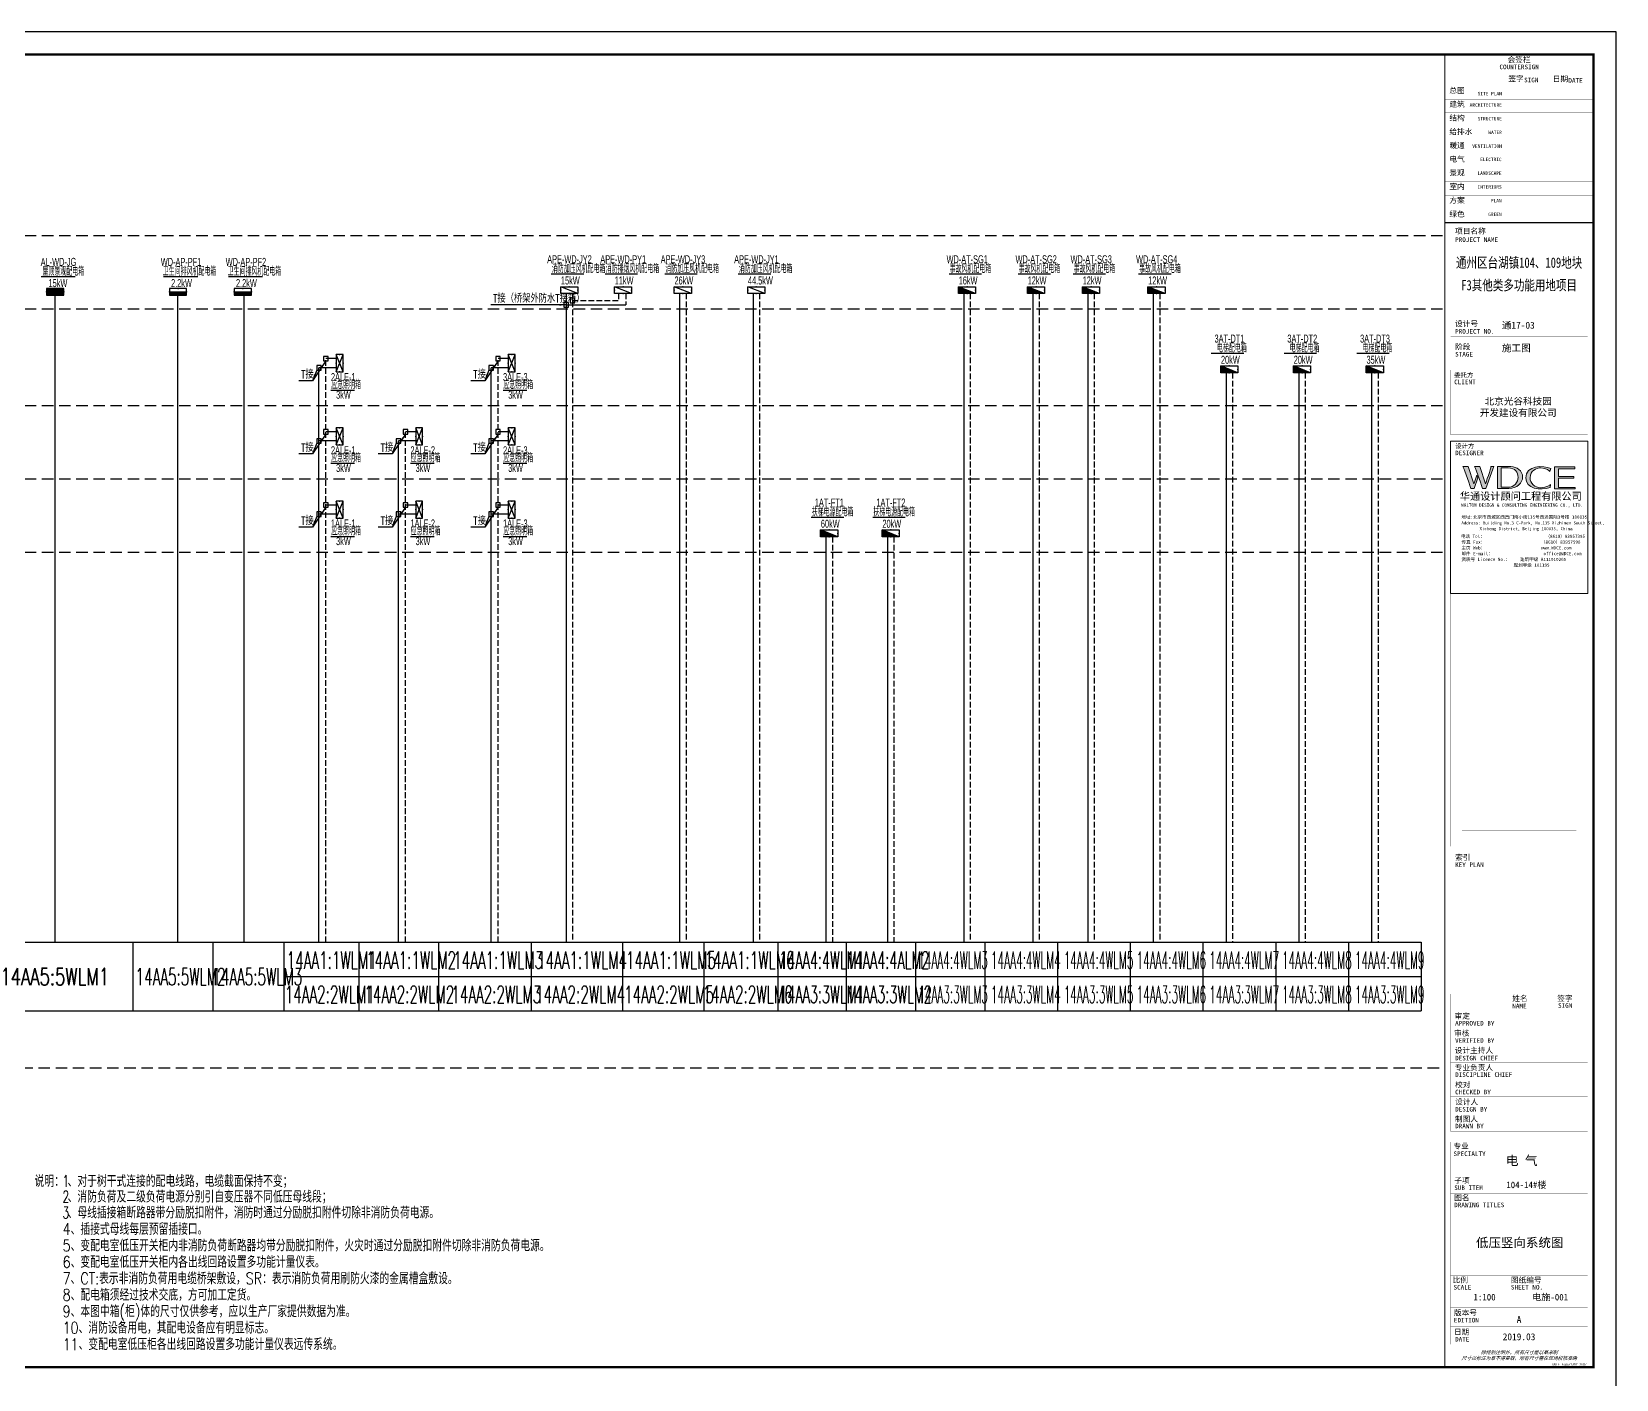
# Model space of a CAD drawing. Extents: x -118086 to 144314, y -110039 to 305761.
# Drawn here: x 62885 to 132184, y 246836 to 305761 of the extents above; entities that cross this region are included whole.
import ezdxf
from ezdxf.enums import TextEntityAlignment as Align

# ---------------------------------------------------------------- set-up
doc = ezdxf.new("R2010")
doc.units = 0
doc.header["$LTSCALE"] = 1000
doc.linetypes.add('20-HIDDEN', pattern=[0.75, 0.5, -0.25])
doc.linetypes.add('DASH', pattern=[0.35, 0.25, -0.1])
doc.layers.get('0').update_dxf_attribs({"linetype": 'CONTINUOUS'})
doc.layers.get('Defpoints').update_dxf_attribs({"linetype": 'CONTINUOUS'})
for name, color, linetype in [('EL-1', 4, 'DASH'), ('EL-SYSTEM', 4, 'CONTINUOUS'), ('EQUIP', 3, 'CONTINUOUS'), ('EQUIP-箱柜', 3, 'CONTINUOUS'), ('SHEET_LINE', 6, 'CONTINUOUS'), ('TEL_LEAD', 3, 'CONTINUOUS'), ('TEL_TEXT', 3, 'CONTINUOUS'), ('TEL_TITLE', 7, 'CONTINUOUS'), ('WIRE-照明', 1, 'CONTINUOUS'), ('内审意见修改', 2, 'CONTINUOUS'), ('字', 7, 'CONTINUOUS')]:
    doc.layers.add(name, color=color, linetype=linetype)
doc.styles.add('_TCH_LABEL', font='COMPLEX', dxfattribs={"bigfont": 'GBCBIG'})
doc.styles.add('_TEL_DIM', font='ROMANS2', dxfattribs={"width": 0.8, "height": 3.5, "bigfont": 'HZDF2'})
doc.styles.add('EL-STANDARD', font='ROMANS2', dxfattribs={"width": 0.7, "bigfont": 'HZDF2'})
doc.styles.add('JD', font='ros.shx', dxfattribs={"width": 0.8, "height": 600, "bigfont": 'hztxt.shx'})
doc.styles.add('华文细黑', font='STXIHEI.TTF')
doc.styles.add('图签信息$0$hwxh', font='STXIHEI.TTF')
doc.styles.add('图签信息$0$华文细黑', font='STXIHEI.TTF', dxfattribs={"height": 10})

# ---------------------------------------------------------------- blocks, each defined once
blk = doc.blocks.new('*X6')
at = {"color": 0}
for p, q in [((-250, 33), (-83, 200)), ((-250, 68), (-118, 200)), ((-250, 104), (-154, 200)), ((-250, 139), (-189, 200)), ((-250, 174), (-224, 200)), ((-247, 0), (-47, 200)), ((-212, 0), (-12, 200)), ((-177, 0), (23, 200)), ((-141, 0), (59, 200)), ((-106, 0), (94, 200)), ((-71, 0), (129, 200)), ((-35, 0), (165, 200)), ((0, 0), (200, 200)), ((35, 0), (235, 200)), ((71, 0), (250, 179)), ((106, 0), (250, 144)), ((141, 0), (250, 109)), ((177, 0), (250, 73)), ((212, 0), (250, 38)), ((247, 0), (250, 3))]:
    blk.add_line(p, q, dxfattribs=at)
blk = doc.blocks.new('$equip$00001421')
for p, q in [((0.75, 0.6), (-0.75, 0.6)), ((-0.75, 0.6), (-0.75, 0)), ((-0.75, 0), (0.75, 0)), ((0.75, 0), (0.75, 0.6))]:
    blk.add_line(p, q)
at = {"const_width": 0.6}
blk.add_lwpolyline([(-0.75, 0.3), (0.75, 0.3)], dxfattribs=at)
for p in [(-0.75, 0.3), (0, 0.6), (0, 0), (0.75, 0.3)]:
    blk.add_point(p)
at = {"xscale": 0.00300000000061118, "yscale": 0.00300000000061118, "zscale": 0.00300000000061118}
blk.add_blockref('*X6', (0, 0), dxfattribs=at)
at = {"style": '_TCH_LABEL', "flags": 9}
blk.add_attdef('A', (0, 0), '', height=0.00002, dxfattribs=at)
blk = doc.blocks.new('$equip$00001416')
for p, q in [((0.75, 0.6), (-0.75, 0.6)), ((-0.75, 0), (0.75, 0.6)), ((-0.75, 0.6), (-0.75, 0)), ((-0.75, 0), (0.75, 0)), ((0.75, 0), (0.75, 0.6))]:
    blk.add_line(p, q)
for p in [(-0.75, 0.3), (0, 0.6), (0, 0), (0.75, 0.3)]:
    blk.add_point(p)
at = {"style": '_TCH_LABEL', "flags": 9}
blk.add_attdef('A', (0, 0), '', height=0.00002, dxfattribs=at)
blk = doc.blocks.new('$equip$00001424')
for p, q in [((-0.75, 0), (0.75, 0.6)), ((-0.75, 0.6), (0.75, 0)), ((0.75, 0.6), (-0.75, 0.6)), ((-0.75, 0.6), (-0.75, 0)), ((-0.75, 0), (0.75, 0)), ((0.75, 0), (0.75, 0.6))]:
    blk.add_line(p, q)
for p in [(-0.75, 0.3), (0, 0.6), (0, 0), (0.75, 0.3)]:
    blk.add_point(p)
at = {"style": '_TCH_LABEL', "flags": 9}
blk.add_attdef('A', (0, 0), '', height=0.00002, dxfattribs=at)
blk = doc.blocks.new('*X4')
at = {"color": 0}
for p, q in [((-250, 33), (-183, 100)), ((-250, 68), (-218, 100)), ((-247, 0), (-147, 100)), ((-212, 0), (-112, 100)), ((-177, 0), (-77, 100)), ((-141, 0), (-41, 100)), ((-106, 0), (-6, 100)), ((-71, 0), (29, 100)), ((-35, 0), (65, 100)), ((0, 0), (100, 100)), ((35, 0), (135, 100)), ((71, 0), (171, 100)), ((106, 0), (206, 100)), ((141, 0), (241, 100)), ((177, 0), (250, 73)), ((212, 0), (250, 38)), ((247, 0), (250, 3))]:
    blk.add_line(p, q, dxfattribs=at)
blk = doc.blocks.new('$equip$00001414')
for p, q in [((0.75, 0.6), (-0.75, 0.6)), ((-0.75, 0.6), (-0.75, 0)), ((-0.75, 0.3), (0.75, 0.3)), ((-0.75, 0), (0.75, 0)), ((0.75, 0), (0.75, 0.6))]:
    blk.add_line(p, q)
at = {"const_width": 0.3}
blk.add_lwpolyline([(-0.75, 0.15), (0.75, 0.15)], dxfattribs=at)
for p in [(-0.75, 0.3), (0, 0.6), (0, 0), (0.75, 0.3)]:
    blk.add_point(p)
at = {"xscale": 0.00300000000061118, "yscale": 0.00300000000061118, "zscale": 0.00300000000061118}
blk.add_blockref('*X4', (0, 0), dxfattribs=at)
at = {"style": '_TCH_LABEL', "flags": 9}
blk.add_attdef('A', (0, 0), '', height=0.00002, dxfattribs=at)
blk = doc.blocks.new('*X62')
at = {"color": 0}
for p, q in [((-247, 0), (-246, 2)), ((-212, 0), (-187, 25)), ((-177, 0), (-128, 49)), ((-141, 0), (-69, 72)), ((-106, 0), (-10, 96)), ((-71, 0), (49, 120)), ((-35, 0), (108, 143)), ((0, 0), (167, 167)), ((35, 0), (226, 190)), ((71, 0), (250, 179)), ((106, 0), (250, 144)), ((141, 0), (250, 109)), ((177, 0), (250, 73)), ((212, 0), (250, 38)), ((247, 0), (250, 3))]:
    blk.add_line(p, q, dxfattribs=at)
blk = doc.blocks.new('$equip$00001425')
for p, q in [((-0.75, 0), (0.75, 0.6)), ((0.75, 0.6), (-0.75, 0.6)), ((-0.75, 0.6), (-0.75, 0)), ((-0.75, 0), (0.75, 0)), ((0.75, 0), (0.75, 0.6))]:
    blk.add_line(p, q)
for p in [(-0.75, 0.3), (0, 0.6), (0, 0), (0.75, 0.3)]:
    blk.add_point(p)
blk.add_solid([(-0.75, 0), (0.75, 0), (0.75, 0.6)])
at = {"xscale": 0.00300000000061118, "yscale": 0.00300000000061118, "zscale": 0.00300000000061118}
blk.add_blockref('*X62', (0, 0), dxfattribs=at)
at = {"style": '_TCH_LABEL', "flags": 9}
blk.add_attdef('A', (0, 0), '', height=0.00002, dxfattribs=at)
blk = doc.blocks.new('图签信息$0$WDCE Copyright200X')
at = {"const_width": 0.016}
blk.add_lwpolyline([(-10.6, 1.26, 1), (-11.4, 1.26, 1)], format="xyb", close=True, dxfattribs=at)
at = {"style": '图签信息$0$华文细黑'}
for s, p in [('WDCE ', (-11.46, 0.5)), ('     Copyright ', (-3.51, 0.5))]:
    blk.add_text(s, height=1, dxfattribs=at).set_placement(p, align=Align.BOTTOM_RIGHT)
blk.add_text('c', height=0.6, dxfattribs=at).set_placement((-11.04, 1.35), align=Align.MIDDLE_CENTER)
blk.add_attdef('200X', text='', height=1, dxfattribs=at).set_placement((-0.45, 0.5), align=Align.BOTTOM_RIGHT)
blk = doc.blocks.new('图签信息$0$logo2')
h = blk.add_hatch(color=7)
h.paths.add_polyline_path([(19.02, -7.36), (15.84, -7.36), (15.84, -3.97), (18.97, -3.97), (18.97, -4.24), (16.46, -4.24), (16.46, -5.45), (18.81, -5.45), (18.81, -5.69), (16.47, -5.69), (16.47, -7.12), (19.02, -7.12)])
edge = h.paths.add_edge_path()
edge.add_spline(control_points=[(15.26, -4.21), (15.26, -4.21), (15.13, -4.65), (15.13, -4.65), (15.13, -4.65), (14.62, -4.1), (13.73, -4.1), (13.04, -4.1), (12.07, -4.54), (12.08, -5.62), (12.08, -6.49), (12.77, -7.16), (13.73, -7.17), (14.66, -7.17), (15.23, -6.68), (15.23, -6.68), (15.23, -6.68), (15.16, -7.11), (15.16, -7.11), (13.63, -7.7), (11.42, -7.29), (11.41, -5.64), (11.4, -3.72), (14.16, -3.66), (15.26, -4.21)], knot_values=[0, 0, 0, 0, 1, 1, 1, 2, 2, 2, 3, 3, 3, 4, 4, 4, 5, 5, 5, 6, 6, 6, 7, 7, 7, 8, 8, 8, 8], degree=3, periodic=0)
edge = h.paths.add_edge_path(flags=16)
edge.add_spline(control_points=[(10.23, -5.57), (10.23, -5.16), (10.12, -4.83), (9.9, -4.58), (9.63, -4.27), (9.23, -4.12), (8.69, -4.12), (8.69, -4.12), (7.64, -4.12), (7.64, -4.12), (7.64, -4.12), (7.64, -7.1), (7.64, -7.1), (7.64, -7.1), (8.66, -7.1), (8.66, -7.1), (9.13, -7.1), (9.52, -6.93), (9.82, -6.6), (10.09, -6.31), (10.23, -5.96), (10.23, -5.57)], knot_values=[0, 0, 0, 0, 1, 1, 1, 2, 2, 2, 3, 3, 3, 4, 4, 4, 5, 5, 5, 6, 6, 6, 7, 7, 7, 7], degree=3, periodic=0)
edge = h.paths.add_edge_path()
edge.add_spline(control_points=[(10.92, -5.51), (10.92, -5.96), (10.72, -6.37), (10.34, -6.72), (9.92, -7.1), (9.41, -7.29), (8.82, -7.29), (8.82, -7.29), (7.03, -7.29), (7.03, -7.29), (7.03, -7.29), (7.03, -3.92), (7.03, -3.92), (7.03, -3.92), (9.1, -3.92), (9.1, -3.92), (9.59, -3.92), (10.01, -4.06), (10.36, -4.34), (10.73, -4.64), (10.92, -5.03), (10.92, -5.51)], knot_values=[0, 0, 0, 0, 1, 1, 1, 2, 2, 2, 3, 3, 3, 4, 4, 4, 5, 5, 5, 6, 6, 6, 7, 7, 7, 7], degree=3, periodic=0)
at = {"lineweight": 0}
blk.add_lwpolyline([(19.02, -7.36), (15.84, -7.36), (15.84, -3.97), (18.97, -3.97), (18.97, -4.24), (16.46, -4.24), (16.46, -5.45), (18.81, -5.45), (18.81, -5.69), (16.47, -5.69), (16.47, -7.12), (19.02, -7.12), (19.02, -7.36)], dxfattribs=at)
for points, knots in [([(10.92, -5.51), (10.92, -5.96), (10.72, -6.37), (10.34, -6.72), (9.92, -7.1), (9.41, -7.29), (8.82, -7.29), (8.82, -7.29), (7.03, -7.29), (7.03, -7.29), (7.03, -7.29), (7.03, -3.92), (7.03, -3.92), (7.03, -3.92), (9.1, -3.92), (9.1, -3.92), (9.59, -3.92), (10.01, -4.06), (10.36, -4.34), (10.73, -4.64), (10.92, -5.03), (10.92, -5.51)], [0, 0, 0, 0, 1, 1, 1, 2, 2, 2, 3, 3, 3, 4, 4, 4, 5, 5, 5, 6, 6, 6, 7, 7, 7, 7]), ([(10.23, -5.57), (10.23, -5.16), (10.12, -4.83), (9.9, -4.58), (9.63, -4.27), (9.23, -4.12), (8.69, -4.12), (8.69, -4.12), (7.64, -4.12), (7.64, -4.12), (7.64, -4.12), (7.64, -7.1), (7.64, -7.1), (7.64, -7.1), (8.66, -7.1), (8.66, -7.1), (9.13, -7.1), (9.52, -6.93), (9.82, -6.6), (10.09, -6.31), (10.23, -5.96), (10.23, -5.57)], [0, 0, 0, 0, 1, 1, 1, 2, 2, 2, 3, 3, 3, 4, 4, 4, 5, 5, 5, 6, 6, 6, 7, 7, 7, 7]), ([(15.26, -4.21), (15.26, -4.21), (15.13, -4.65), (15.13, -4.65), (15.13, -4.65), (14.62, -4.1), (13.73, -4.1), (13.04, -4.1), (12.07, -4.54), (12.08, -5.62), (12.08, -6.49), (12.77, -7.16), (13.73, -7.17), (14.66, -7.17), (15.23, -6.68), (15.23, -6.68), (15.23, -6.68), (15.16, -7.11), (15.16, -7.11), (13.63, -7.7), (11.42, -7.29), (11.41, -5.64), (11.4, -3.72), (14.16, -3.66), (15.26, -4.21)], [0, 0, 0, 0, 1, 1, 1, 2, 2, 2, 3, 3, 3, 4, 4, 4, 5, 5, 5, 6, 6, 6, 7, 7, 7, 8, 8, 8, 8])]:
    blk.add_open_spline(points, degree=3, knots=knots, dxfattribs=at)
blk = doc.blocks.new('图签信息$0$logo1')
h = blk.add_hatch(color=8)
edge = h.paths.add_edge_path()
edge.add_spline(control_points=[(3.86, -5.21), (3.63, -5.88), (3.39, -6.56), (3.39, -6.56), (3.39, -6.56), (2.5, -3.91), (2.5, -3.91), (2.5, -3.91), (1.8, -3.91), (1.69, -3.91), (2.02, -4.39), (2.95, -7.27), (2.95, -7.27), (2.95, -7.27), (3.44, -7.27), (3.44, -7.27), (3.44, -7.27), (4.03, -5.66), (4.03, -5.66), (4.03, -5.66), (3.86, -5.21), (3.86, -5.21)], knot_values=[0, 0, 0, 0, 1, 1, 1, 2, 2, 2, 3, 3, 3, 4, 4, 4, 5, 5, 5, 6, 6, 6, 7, 7, 7, 7], degree=3, periodic=0)
h = blk.add_hatch(color=7)
edge = h.paths.add_edge_path()
edge.add_spline(control_points=[(6.04, -3.91), (6.09, -4.1), (5.2, -6.56), (5.2, -6.56), (5.2, -6.56), (4.3, -3.91), (4.3, -3.91), (4.3, -3.91), (3.6, -3.91), (3.49, -3.91), (3.82, -4.39), (4.75, -7.27), (4.75, -7.27), (4.75, -7.27), (5.24, -7.27), (5.24, -7.27), (5.24, -7.27), (6.33, -4.3), (6.33, -4.3), (6.33, -4.3), (6.48, -3.91), (6.48, -3.91), (6.48, -3.91), (6.21, -3.91), (6.04, -3.91)], knot_values=[0, 0, 0, 0, 1, 1, 1, 2, 2, 2, 3, 3, 3, 4, 4, 4, 5, 5, 5, 6, 6, 6, 7, 7, 7, 8, 8, 8, 8], degree=3, periodic=0)
at = {"color": 8, "lineweight": 0}
blk.add_open_spline([(3.86, -5.21), (3.63, -5.88), (3.39, -6.56), (3.39, -6.56), (3.39, -6.56), (2.5, -3.91), (2.5, -3.91), (2.5, -3.91), (1.8, -3.91), (1.69, -3.91), (2.02, -4.39), (2.95, -7.27), (2.95, -7.27), (2.95, -7.27), (3.44, -7.27), (3.44, -7.27), (3.44, -7.27), (4.03, -5.66), (4.03, -5.66), (4.03, -5.66), (3.86, -5.21), (3.86, -5.21)], degree=3, knots=[0, 0, 0, 0, 1, 1, 1, 2, 2, 2, 3, 3, 3, 4, 4, 4, 5, 5, 5, 6, 6, 6, 7, 7, 7, 7], dxfattribs=at)
at = {"lineweight": 0}
blk.add_open_spline([(6.04, -3.91), (6.09, -4.1), (5.2, -6.56), (5.2, -6.56), (5.2, -6.56), (4.3, -3.91), (4.3, -3.91), (4.3, -3.91), (3.6, -3.91), (3.49, -3.91), (3.82, -4.39), (4.75, -7.27), (4.75, -7.27), (4.75, -7.27), (5.24, -7.27), (5.24, -7.27), (5.24, -7.27), (6.33, -4.3), (6.33, -4.3), (6.33, -4.3), (6.48, -3.91), (6.48, -3.91), (6.48, -3.91), (6.21, -3.91), (6.04, -3.91)], degree=3, knots=[0, 0, 0, 0, 1, 1, 1, 2, 2, 2, 3, 3, 3, 4, 4, 4, 5, 5, 5, 6, 6, 6, 7, 7, 7, 8, 8, 8, 8], dxfattribs=at)
blk.add_blockref('图签信息$0$logo2', (0, 0))
blk = doc.blocks.new('图签信息$0$时间-logo')
at = {"layer": 'Defpoints', "lineweight": 0}
blk.add_lwpolyline([(0, -23.46), (-21.17, -23.46), (-21.17, 0), (0, 0), (0, -23.46)], dxfattribs=at)
blk.add_blockref('图签信息$0$logo1', (-20.97, 0))
at = {"style": '图签信息$0$hwxh'}
for s, height, p in [('华通设计顾问工程有限公司 ', 1.15, (-19.73, -9.05)), ('WALTON DESIGN & CONSULTING ENGINEERING CO., LTD.', 0.5, (-19.5, -10.1)), ('地址:北京市西城区西直门南小街135号西派国际3号楼 100035', 0.5, (-19.48, -11.94)), ('电话 Tel：                        （8610）83957395 ', 0.5, (-19.56, -14.91)), ('Address: Building No.3 C-Park, No.135 Xizhimen South Street, ', 0.47, (-19.48, -12.83)), ('Xicheng District, Beijing 100035, China ', 0.47, (-16.69, -13.72)), ('传真 Fax：                      （8610）83957590 ', 0.5, (-19.48, -15.8)), ('主页 Web：                      www.WDCE.com ', 0.5, (-19.48, -16.69)), ('邮件 E-mail：                    office@WDCE.com ', 0.5, (-19.48, -17.58)), ('资质号 Licence No.：    建筑甲级 A111010265 ', 0.5, (-19.48, -18.47)), ('   规划甲级 101195', 0.5, (-12.6, -19.36))]:
    blk.add_text(s, height=height, dxfattribs=at).set_placement(p)
blk = doc.blocks.new('图签信息')
at = {"const_width": 0.5}
for points in [[(-65, 574), (-65, 500.5), (0, 500.5), (0, 574)], [(-65, 0), (0, 0), (0, 500.5), (-65, 500.5)]]:
    blk.add_lwpolyline(points, close=True, dxfattribs=at)
at = {"const_width": 0.05}
for points in [[(-65, 566.5), (0, 566.5)], [(-39.14, 566.5), (-39.14, 500.5)], [(-19.1, 566.5), (-19.1, 500.5)], [(-65, 560.5), (0, 560.5)], [(-65, 554.5), (0, 554.5)], [(-65, 548.5), (0, 548.5)], [(-65, 542.5), (0, 542.5)], [(-65, 536.5), (0, 536.5)], [(-65, 530.5), (0, 530.5)], [(-65, 524.5), (0, 524.5)], [(-65, 518.5), (0, 518.5)], [(-65, 512.5), (0, 512.5)], [(-65, 512.5), (0, 512.5)], [(-65, 506.5), (0, 506.5)], [(-65, 500.5), (0, 500.5)], [(-62.5, 450.87), (-2.5, 450.87)], [(-62.5, 440.87), (-2.5, 440.87)], [(-2.5, 407.85), (-2.5, 436.12), (-62.5, 436.12), (-62.5, 407.85)], [(-62.5, 407.85), (-2.5, 407.85)], [(-62.5, 404.92), (-62.5, 227.83)], [(-62.5, 404.92), (-2.5, 404.92)], [(-62.5, 227.83), (-2.5, 227.83), (-2.5, 404.92)], [(-57.5, 338.36), (-7.5, 338.36)], [(-57.5, 288.83), (-7.5, 288.83)], [(-57.5, 234.85), (-7.5, 234.85)], [(-62.5, 227.83), (-2.5, 227.83)], [(-62.5, 217.74), (-2.5, 217.74)], [(-62.5, 103.26), (-2.5, 103.26), (-2.5, 163.26), (-62.5, 163.26), (-62.5, 103.26)], [(-37.5, 163.26), (-37.5, 103.26)], [(-20, 163.26), (-20, 103.26)], [(-62.5, 155.76), (-2.5, 155.76)], [(-62.5, 148.26), (-2.5, 148.26)], [(-62.5, 140.76), (-2.5, 140.76)], [(-62.5, 133.26), (-2.5, 133.26)], [(-62.5, 125.76), (-2.5, 125.76)], [(-62.5, 118.26), (-2.5, 118.26)], [(-62.5, 110.76), (-2.5, 110.76)], [(-62.5, 98.5), (-2.5, 98.5), (-2.5, 10), (-62.5, 10), (-62.5, 98.5)], [(-62.5, 83.5), (-2.5, 83.5)], [(-62.5, 76), (-2.5, 76)], [(-62.5, 40), (-2.5, 40)], [(-37.5, 40), (-37.5, 26)], [(-62.5, 26), (-2.5, 26)], [(-62.5, 18), (-2.5, 18)]]:
    blk.add_lwpolyline(points, dxfattribs=at)
at = {"ltscale": 0.001, "xscale": 2.834689937531525, "yscale": 2.834689937531525, "zscale": 2.834689937531525}
blk.add_blockref('图签信息$0$时间-logo', (-2.5, 404.92), dxfattribs=at)
blk.add_blockref('图签信息$0$WDCE Copyright200X', (-2.5, 0)).add_auto_attribs({'200X': '2007'})
at = {"style": '图签信息$0$华文细黑'}
for s, height, p in [('COUNTERSIGN', 2, (-32.5, 569.6)), ('会签栏', 2.4, (-32.5, 573))]:
    blk.add_text(s, height=height, dxfattribs=at).set_placement(p, align=Align.TOP_CENTER)
for s, height, p in [('签字', 2.4, (-37.22, 564.63)), ('SIGN', 2, (-30.32, 563.88)), ('日期', 2.4, (-17.79, 564.58)), ('DATE', 2, (-10.96, 563.7)), ('总图', 2.4, (-63, 559.5)), ('结构', 2.4, (-63, 547.5)), ('建筑', 2.4, (-63, 553.5)), ('给排水', 2.4, (-63, 541.5)), ('暖通', 2.4, (-63, 535.5)), ('电气', 2.4, (-63, 529.5)), ('景观', 2.4, (-63, 523.5)), ('室内', 2.4, (-63, 517.5)), ('方案', 2.4, (-63, 511.5)), ('绿色', 2.4, (-63, 505.5)), ('项目名称', 2.4, (-60.5, 498)), ('PROJECT NAME', 2, (-60.5, 494.08)), ('设计号', 2.4, (-60.54, 457.48)), ('PROJECT NO.', 2, (-60.5, 453.97)), ('STAGE', 2, (-60.5, 443.97)), ('阶段', 2.4, (-60.5, 447.47)), ('委托方', 2, (-60.9, 434.86)), ('CLIENT', 2, (-60.9, 431.86)), ('设计方', 2, (-60.5, 403.83)), ('DESIGNER', 2, (-60.5, 400.83)), ('索引', 2.4, (-60.5, 224.14)), ('KEY PLAN', 2, (-60.5, 220.74)), ('姓名', 2.4, (-35.5, 162.47)), ('签字', 2.4, (-15.81, 162.57)), ('审定', 2.4, (-60.73, 154.81)), ('NAME', 2, (-35.5, 158.96)), ('SIGN', 2, (-15.5, 159.2)), ('审核', 2.4, (-60.95, 147.29)), ('APPROVED BY', 2, (-60.5, 151.44)), ('设计主持人', 2.4, (-60.68, 139.76)), ('VERIFIED BY', 2, (-60.5, 143.91)), ('专业负责人', 2.4, (-60.67, 132.26)), ('DESIGN CHIEF', 2, (-60.5, 136.19)), ('校对', 2.4, (-60.5, 124.76)), ('DISCIPLINE CHIEF', 2, (-60.5, 128.98)), ('CHECKED BY', 2, (-60.5, 121.37)), ('设计人', 2.4, (-60.5, 117.26)), ('DESIGN BY', 2, (-60.5, 113.83)), ('制图人', 2.4, (-60.61, 109.76)), ('DRAWN BY', 2, (-60.5, 106.5)), ('专业', 2.4, (-61.23, 97.93)), ('SPECIALTY', 2, (-61.23, 94.38)), ('SUB ITEM', 2, (-60.88, 79.5)), ('子项', 2.4, (-60.88, 82.92)), ('DRAWING TITLES', 2, (-60.91, 72)), ('图名', 2.4, (-60.91, 75.41)), ('比例', 2.4, (-61.56, 39.42)), ('SCALE', 2, (-61.19, 36)), ('SHEET NO.', 2, (-36.1, 36)), ('图纸编号', 2.4, (-36.1, 39.32)), ('版本号', 2.4, (-61, 25.03)), ('EDITION', 2, (-61.06, 21.61)), ('日期', 2.4, (-61, 16.68)), ('DATE', 2, (-60.5, 13.26))]:
    blk.add_text(s, height=height, dxfattribs=at).set_placement(p, align=Align.TOP_LEFT)
for s, p in [('SITE PLAN', (-40.06, 557.7)), ('ARCHITECTURE', (-40.06, 552.7)), ('STRUCTURE', (-40.06, 546.7)), ('WATER', (-40.06, 540.7)), ('VENTILATION', (-40.06, 534.7)), ('ELECTRIC', (-40.14, 528.89)), ('LANDSCAPE', (-40.14, 522.89)), ('INTERIORS', (-40.14, 516.89)), ('PLAN', (-40.14, 510.89)), ('GREEN', (-40.14, 504.89))]:
    blk.add_text(s, height=1.5, dxfattribs=at).set_placement(p, align=Align.TOP_RIGHT)
at = {"color": 4, "style": '图签信息$0$华文细黑', "width": 0.75}
for s, p in [('通州区台湖镇104、109地块', (-32.5, 480.78)), ('F3其他类多功能用地项目', (-32.5, 470.91))]:
    blk.add_text(s, height=4.5, dxfattribs=at).set_placement(p, align=Align.CENTER)
at = {"color": 4, "style": '图签信息$0$华文细黑'}
for s, p in [('A', (-32.53, 19.4)), ('2019.03', (-32.53, 11.84))]:
    blk.add_text(s, height=3, dxfattribs=at).set_placement(p, align=Align.CENTER)
at = {"style": '图签信息$0$华文细黑', "oblique": 20}
for s, p in [('除特别注明外，所有尺寸是以毫米制', (-32.5, 6.5)), ('尺寸以标注为准不得量取，所有尺寸需在现场校核准确', (-32.5, 4))]:
    blk.add_text(s, height=1.5, dxfattribs=at).set_placement(p, align=Align.MIDDLE_CENTER)
at = {"color": 4, "ltscale": 0.001, "char_height": 3, "width": 58.4895, "style": '图签信息$0$华文细黑'}
for s, insert, attachment_point in [('通17-03', (-40.06, 455.51), 4), ('施工图', (-40.06, 445.51), 4), ('北京光谷科技园\\P开发建设有限公司', (-32.9, 419.71), 5)]:
    blk.add_mtext(s, dxfattribs=dict(at, insert=insert, attachment_point=attachment_point))
blk = doc.blocks.new('图签-A1')
at = {"color": 2}
blk.add_blockref('图签信息', (0, 0), dxfattribs=at)

msp = doc.modelspace()

# ---------------------------------------------------------------- linework, layer by layer
at = {"color": 8, "linetype": '20-HIDDEN'}
for p, q in [((29584, 296848), (124684, 296848)), ((29584, 293648), (124684, 293648)), ((29584, 289411), (124684, 289411)), ((29584, 286210), (124684, 286210)), ((29584, 283010), (124684, 283010)), ((29434, 260459), (124684, 260459))]:
    msp.add_line(p, q, dxfattribs=at)
at = {"ltscale": 100}
for p, q in [((30106, 265953), (123657, 265953)), ((67310, 265953), (67310, 262953)), ((70810, 265953), (70810, 262953)), ((73918, 265953), (73918, 262953)), ((77195, 265953), (77195, 262953)), ((80672, 265953), (80672, 262953)), ((84722, 265953), (84722, 262953)), ((88721, 265953), (88721, 262953)), ((92281, 265953), (92281, 262953)), ((95512, 265953), (95512, 262953)), ((98502, 265953), (98502, 262953)), ((101540, 265953), (101540, 262953)), ((104562, 265953), (104562, 262953)), ((107745, 265953), (107745, 262953)), ((110927, 265953), (110927, 262953)), ((114109, 265953), (114109, 262953)), ((117292, 265953), (117292, 262953)), ((120474, 265953), (120474, 262953)), ((123657, 265953), (123657, 262953)), ((73918, 264453), (123657, 264453)), ((30106, 262953), (123657, 262953))]:
    msp.add_line(p, q, dxfattribs=at)
at = {"layer": 'EL-1'}
for p, q in [((88555, 294311), (88555, 294010)), ((88863, 294311), (88863, 293816))]:
    msp.add_line(p, q, dxfattribs=at)
at = {"layer": 'EL-SYSTEM'}
for p, q in [((63910, 265953), (63911, 294237)), ((69279, 265953), (69279, 294237)), ((72173, 265953), (72173, 294237)), ((86254, 294311), (86254, 265953)), ((91219, 294311), (91219, 265953)), ((94432, 294311), (94432, 265953)), ((103648, 294311), (103648, 265953)), ((106665, 294311), (106665, 265953)), ((109071, 294311), (109071, 265953)), ((111936, 294311), (111936, 265953)), ((86254, 293816), (88863, 293816)), ((75450, 265953), (75450, 291065)), ((76202, 291065), (75450, 291065)), ((76202, 291465), (75752, 291465)), ((82977, 265953), (82977, 291065)), ((83729, 291065), (82977, 291065)), ((83729, 291465), (83279, 291465)), ((115118, 290844), (115118, 265953)), ((118301, 290844), (118301, 265953)), ((121483, 290844), (121483, 265953)), ((76202, 287865), (75450, 287865)), ((76202, 288265), (75752, 288265)), ((78928, 265953), (78928, 287865)), ((79680, 287865), (78928, 287865)), ((79680, 288265), (79230, 288265)), ((83729, 287865), (82977, 287865)), ((83729, 288265), (83279, 288265)), ((76202, 285064), (75752, 285064)), ((79680, 285064), (79230, 285064)), ((83729, 285064), (83279, 285064)), ((76202, 284664), (75450, 284664)), ((79680, 284664), (78928, 284664)), ((83729, 284664), (82977, 284664)), ((97620, 283673), (97620, 265953)), ((100312, 283673), (100312, 265953))]:
    msp.add_line(p, q, dxfattribs=at)
at = {"layer": 'EQUIP', "elevation": 0}
for points in [[(86154, 293716), (86354, 293716), (86354, 293916), (86154, 293916)], [(86436, 293910), (86636, 293910), (86636, 294110), (86436, 294110)], [(75350, 290965), (75550, 290965), (75550, 291165), (75350, 291165)], [(75652, 291365), (75852, 291365), (75852, 291565), (75652, 291565)], [(82877, 290965), (83077, 290965), (83077, 291165), (82877, 291165)], [(83179, 291365), (83379, 291365), (83379, 291565), (83179, 291565)], [(75652, 288165), (75852, 288165), (75852, 288365), (75652, 288365)], [(79130, 288165), (79330, 288165), (79330, 288365), (79130, 288365)], [(83179, 288165), (83379, 288165), (83379, 288365), (83179, 288365)], [(75350, 287765), (75550, 287765), (75550, 287965), (75350, 287965)], [(78828, 287765), (79028, 287765), (79028, 287965), (78828, 287965)], [(82877, 287765), (83077, 287765), (83077, 287965), (82877, 287965)], [(75652, 284964), (75852, 284964), (75852, 285164), (75652, 285164)], [(79130, 284964), (79330, 284964), (79330, 285164), (79130, 285164)], [(83179, 284964), (83379, 284964), (83379, 285164), (83179, 285164)], [(75350, 284564), (75550, 284564), (75550, 284764), (75350, 284764)], [(78828, 284564), (79028, 284564), (79028, 284764), (78828, 284764)], [(82877, 284564), (83077, 284564), (83077, 284764), (82877, 284764)]]:
    msp.add_lwpolyline(points, close=True, dxfattribs=at)
at = {"layer": 'TEL_LEAD'}
for p, q in [((85693, 293816), (82959, 293816)), ((86254, 293816), (85693, 293816)), ((75752, 291365), (75170, 290497)), ((83279, 291365), (82697, 290497)), ((75170, 290497), (74563, 290497)), ((75350, 290965), (75170, 290497)), ((75350, 290965), (75170, 290497)), ((82697, 290497), (82090, 290497)), ((82877, 290965), (82697, 290497)), ((82877, 290965), (82697, 290497)), ((75752, 288165), (75170, 287297)), ((75350, 287765), (75170, 287297)), ((75350, 287765), (75170, 287297)), ((79230, 288165), (78648, 287297)), ((78828, 287765), (78648, 287297)), ((78828, 287765), (78648, 287297)), ((83279, 288165), (82697, 287297)), ((82877, 287765), (82697, 287297)), ((82877, 287765), (82697, 287297)), ((75170, 287297), (74563, 287297)), ((78648, 287297), (78040, 287297)), ((82697, 287297), (82090, 287297)), ((75752, 284964), (75170, 284096)), ((79230, 284964), (78648, 284096)), ((83279, 284964), (82697, 284096)), ((75350, 284564), (75170, 284096)), ((75350, 284564), (75170, 284096)), ((78828, 284564), (78648, 284096)), ((78828, 284564), (78648, 284096)), ((82877, 284564), (82697, 284096)), ((82877, 284564), (82697, 284096)), ((75170, 284096), (74563, 284096)), ((78648, 284096), (78040, 284096)), ((82697, 284096), (82090, 284096))]:
    msp.add_line(p, q, dxfattribs=at)
for points in [[(86254, 293816, 0, 80, 0), (85954, 293816, 0, 0, 0)], [(75752, 291365, 0, 80, 0), (75585, 291116, 0, 0, 0)], [(83279, 291365, 0, 80, 0), (83112, 291116, 0, 0, 0)], [(75350, 290965, 0, 80, 0), (75243, 290685, 0, 0, 0)], [(75350, 290965, 0, 80, 0), (75243, 290685, 0, 0, 0)], [(82877, 290965, 0, 80, 0), (82770, 290685, 0, 0, 0)], [(82877, 290965, 0, 80, 0), (82770, 290685, 0, 0, 0)], [(75350, 287765, 0, 80, 0), (75243, 287485, 0, 0, 0)], [(75350, 287765, 0, 80, 0), (75243, 287485, 0, 0, 0)], [(75752, 288165, 0, 80, 0), (75585, 287916, 0, 0, 0)], [(78828, 287765, 0, 80, 0), (78720, 287485, 0, 0, 0)], [(78828, 287765, 0, 80, 0), (78720, 287485, 0, 0, 0)], [(79230, 288165, 0, 80, 0), (79063, 287916, 0, 0, 0)], [(82877, 287765, 0, 80, 0), (82770, 287485, 0, 0, 0)], [(82877, 287765, 0, 80, 0), (82770, 287485, 0, 0, 0)], [(83279, 288165, 0, 80, 0), (83112, 287916, 0, 0, 0)], [(75752, 284964, 0, 80, 0), (75585, 284715, 0, 0, 0)], [(79230, 284964, 0, 80, 0), (79063, 284715, 0, 0, 0)], [(83279, 284964, 0, 80, 0), (83112, 284715, 0, 0, 0)], [(75350, 284564, 0, 80, 0), (75243, 284284, 0, 0, 0)], [(75350, 284564, 0, 80, 0), (75243, 284284, 0, 0, 0)], [(78828, 284564, 0, 80, 0), (78720, 284284, 0, 0, 0)], [(78828, 284564, 0, 80, 0), (78720, 284284, 0, 0, 0)], [(82877, 284564, 0, 80, 0), (82770, 284284, 0, 0, 0)], [(82877, 284564, 0, 80, 0), (82770, 284284, 0, 0, 0)]]:
    msp.add_lwpolyline(points, format="xyseb", dxfattribs=at)
at = {"layer": 'TEL_TEXT', "color": 7}
for p, q in [((64787, 295046), (63293, 295046)), ((70146, 295046), (68652, 295046)), ((72984, 295046), (71490, 295046)), ((87028, 295160), (85608, 295160)), ((89379, 295160), (87959, 295160)), ((91994, 295160), (90574, 295160)), ((95207, 295160), (93786, 295160)), ((104423, 295160), (103003, 295160)), ((107440, 295160), (106020, 295160)), ((109846, 295160), (108425, 295160)), ((112710, 295160), (111290, 295160)), ((115893, 291693), (114473, 291693)), ((119075, 291693), (117655, 291693)), ((122258, 291693), (120837, 291693)), ((75973, 290089), (77007, 290089)), ((83500, 290089), (84534, 290089)), ((75973, 286889), (77007, 286889)), ((79451, 286889), (80484, 286889)), ((83500, 286889), (84534, 286889)), ((98395, 284522), (96974, 284522)), ((101087, 284522), (99667, 284522)), ((75973, 283689), (77007, 283689)), ((79451, 283689), (80484, 283689)), ((83500, 283689), (84534, 283689))]:
    msp.add_line(p, q, dxfattribs=at)
at = {"layer": 'TEL_TITLE'}
msp.add_lwpolyline([(27084, 246361), (132184, 246361), (132184, 305761), (27084, 305761)], close=True, dxfattribs=at)
at = {"layer": 'TEL_TITLE', "const_width": 100}
msp.add_lwpolyline([(29584, 247361), (131184, 247361), (131184, 304761), (29584, 304761)], close=True, dxfattribs=at)
at = {"layer": 'WIRE-照明', "linetype": 'DASH'}
for p, q in [((86536, 294311), (86536, 265953)), ((86536, 294010), (88555, 294010)), ((91502, 294311), (91502, 265953)), ((94715, 294311), (94715, 265953)), ((103931, 294311), (103931, 265953)), ((106948, 294311), (106948, 265953)), ((109354, 294311), (109354, 265953)), ((112218, 294311), (112218, 265953)), ((75752, 265953), (75752, 291465)), ((83279, 265953), (83279, 291465)), ((115401, 290844), (115401, 265953)), ((118583, 290844), (118583, 265953)), ((121766, 290844), (121766, 265953)), ((79230, 265953), (79230, 288265)), ((97903, 283673), (97903, 265953)), ((100595, 283673), (100595, 265953))]:
    msp.add_line(p, q, dxfattribs=at)

# ---------------------------------------------------------------- block references
at = {"layer": 'EQUIP-箱柜', "yscale": 500}
for name, p, xscale, zscale in [('$equip$00001421', (63911, 294237), 500, 500), ('$equip$00001414', (69284, 294237), 500, 500), ('$equip$00001414', (72121, 294237), 500, 500), ('$equip$00001416', (86395, 294311), -500, 650), ('$equip$00001416', (88746, 294311), -500, 650), ('$equip$00001416', (91361, 294311), -500, 650), ('$equip$00001416', (94573, 294311), -500, 650), ('$equip$00001425', (103790, 294311), -500, 500), ('$equip$00001425', (106807, 294311), -500, 500), ('$equip$00001425', (109212, 294311), -500, 500), ('$equip$00001425', (112077, 294311), -500, 500), ('$equip$00001425', (115260, 290844), -500, 500), ('$equip$00001425', (118442, 290844), -500, 500), ('$equip$00001425', (121624, 290844), -500, 500), ('$equip$00001425', (97761, 283673), -500, 500), ('$equip$00001425', (100454, 283673), -500, 500)]:
    msp.add_blockref(name, p, dxfattribs=dict(at, xscale=xscale, zscale=zscale))
at = {"layer": 'EQUIP-箱柜', "ltscale": 100, "xscale": 500, "yscale": 500, "zscale": 500, "rotation": 90}
for p in [(76502, 291266), (84029, 291266), (76502, 288065), (79980, 288065), (84029, 288065), (76502, 284865), (79980, 284865), (84029, 284865)]:
    msp.add_blockref('$equip$00001424', p, dxfattribs=at)
at = {"layer": 'SHEET_LINE', "color": 6, "xscale": 100, "yscale": 100, "zscale": 100}
msp.add_blockref('图签-A1', (131184, 247361), dxfattribs=at)

# ---------------------------------------------------------------- texts
at = {"ltscale": 100, "style": 'EL-STANDARD'}
for s, width, p in [('14AA1:1WLM1', 0.58, (74034, 264788)), ('14AA1:1WLM2', 0.58, (77511, 264788)), ('14AA1:1WLM3', 0.58, (81317, 264788)), ('14AA1:1WLM4', 0.58, (84985, 264788)), ('14AA1:1WLM5', 0.58, (88872, 264788)), ('14AA1:1WLM6', 0.58, (92309, 264788)), ('14AA4:4WLM1', 0.55, (95571, 264788)), ('14AA4:4ALM2', 0.55, (98516, 264788)), ('14AA4:4WLM3', 0.45, (101653, 264788)), ('14AA4:4WLM4', 0.45, (104835, 264788)), ('14AA4:4WLM5', 0.45, (108018, 264788)), ('14AA4:4WLM6', 0.45, (111200, 264788)), ('14AA4:4WLM7', 0.45, (114383, 264788)), ('14AA4:4WLM8', 0.45, (117565, 264788)), ('14AA4:4WLM9', 0.45, (120747, 264788)), ('14AA5:5WLM1', 0.7, (61521, 264066)), ('14AA5:5WLM2', 0.58, (67427, 264066)), ('14AA5:5WLM3', 0.58, (70784, 264066)), ('14AA2:2WLM1', 0.58, (73950, 263288)), ('14AA2:2WLM2', 0.58, (77428, 263288)), ('14AA2:2WLM3', 0.58, (81234, 263288)), ('14AA2:2WLM4', 0.58, (84901, 263288)), ('14AA2:2WLM5', 0.58, (88788, 263288)), ('14AA2:2WLM6', 0.58, (92225, 263288)), ('14AA3:3WLM1', 0.55, (95571, 263288)), ('14AA3:3WLM2', 0.55, (98516, 263288)), ('14AA3:3WLM3', 0.45, (101653, 263288)), ('14AA3:3WLM4', 0.45, (104835, 263288)), ('14AA3:3WLM5', 0.45, (108018, 263288)), ('14AA3:3WLM6', 0.45, (111200, 263288)), ('14AA3:3WLM7', 0.45, (114383, 263288)), ('14AA3:3WLM8', 0.45, (117565, 263288)), ('14AA3:3WLM9', 0.45, (120747, 263288))]:
    msp.add_text(s, height=750, dxfattribs=dict(at, width=width)).set_placement(p)
at = {"layer": 'TEL_LEAD', "color": 7, "style": '_TEL_DIM', "width": 0.8}
for s, height, p in [('T接（桥架外防水T接箱）', 347.24, (83064, 293916)), ('T接', 347.2, (74668, 290597)), ('T接', 347.2, (82195, 290597)), ('T接', 347.2, (74668, 287397)), ('T接', 347.2, (78145, 287397)), ('T接', 347.2, (82195, 287397)), ('T接', 347.2, (74668, 284196)), ('T接', 347.2, (78145, 284196)), ('T接', 347.2, (82195, 284196))]:
    msp.add_text(s, height=height, dxfattribs=at).set_placement(p)
at = {"layer": 'TEL_TEXT', "color": 7, "style": 'JD', "width": 0.55}
for s, p in [('APE-WD-JY2', (86403, 295810)), ('APE-WD-PY1', (88754, 295810)), ('APE-WD-JY3', (91368, 295810)), ('APE-WD-JY1', (94581, 295810)), ('WD-AT-SG1', (103798, 295810)), ('WD-AT-SG2', (106814, 295810)), ('WD-AT-SG3', (109220, 295810)), ('WD-AT-SG4', (112085, 295810)), ('WD-AP-PF1', (69417, 295696)), ('WD-AP-PF2', (72255, 295696)), ('3AT-DT1', (115267, 292342)), ('3AT-DT2', (118450, 292342)), ('3AT-DT3', (121632, 292342)), ('2ALE-1', (76509, 290658)), ('3ALE-3', (84036, 290658)), ('2ALE-1', (76509, 287458)), ('2ALE-2', (79987, 287458)), ('2ALE-3', (84036, 287458)), ('1AT-FT1', (97769, 285172)), ('1AT-FT2', (100462, 285172)), ('1ALE-1', (76509, 284258)), ('1ALE-2', (79987, 284258)), ('1ALE-3', (84036, 284258))]:
    msp.add_text(s, height=350, dxfattribs=at).set_placement(p, align=Align.MIDDLE_CENTER)
for s, p in [('屋顶景观配电箱', (63361, 295095)), ('卫生间排风机配电箱', (68621, 295095)), ('卫生间排风机配电箱', (71458, 295095)), ('消防加压风机配电箱', (85634, 295209)), ('消防排烟风机配电箱', (87984, 295209)), ('消防加压风机配电箱', (90599, 295209)), ('消防加压风机配电箱', (93812, 295209)), ('事故风机配电箱', (103028, 295209)), ('事故风机配电箱', (106045, 295209)), ('事故风机配电箱', (108451, 295209)), ('事故风机配电箱', (111316, 295209)), ('15kW', (63623, 294594)), ('2.2kW', (68982, 294594)), ('2.2kW', (71820, 294594)), ('15kW', (86030, 294708)), ('11kW', (88381, 294708)), ('26kW', (90996, 294708)), ('44.5kW', (94209, 294708)), ('16kW', (103425, 294708)), ('12kW', (106442, 294708)), ('12kW', (108848, 294708)), ('12kW', (111712, 294708)), ('电梯配电箱', (114721, 291742)), ('电梯配电箱', (117903, 291742)), ('电梯配电箱', (121086, 291742)), ('20kW', (114895, 291241)), ('20kW', (118077, 291241)), ('35kW', (121260, 291241)), ('应急照明箱', (75984, 290139)), ('应急照明箱', (83511, 290139)), ('3kW', (76198, 289712)), ('3kW', (83725, 289712)), ('应急照明箱', (75984, 286939)), ('应急照明箱', (79461, 286939)), ('应急照明箱', (83511, 286939)), ('3kW', (76198, 286511)), ('3kW', (79676, 286511)), ('3kW', (83725, 286511)), ('扶梯电源配电箱', (97000, 284572)), ('扶梯电源配电箱', (99692, 284572)), ('应急照明箱', (75984, 283739)), ('应急照明箱', (79461, 283739)), ('应急照明箱', (83511, 283739)), ('60kW', (97397, 284071)), ('20kW', (100089, 284071)), ('3kW', (76198, 283311)), ('3kW', (79676, 283311)), ('3kW', (83725, 283311))]:
    msp.add_text(s, height=350, dxfattribs=at).set_placement(p)
at = {"layer": 'TEL_TEXT', "style": '_TEL_DIM'}
for s, height, width, p in [('说明：', 509, 0.8, (63014, 255246)), ('1', 513, 0.64, (64238, 255246)), ('、对于树干式连接的配电线路，电缆截面保持不变；', 508.96, 0.8, (64457, 255246)), ('2', 513, 0.64, (64238, 254565)), ('3', 513, 0.64, (64238, 253870)), ('、母线插接箱断路器带分励脱扣附件，消防时通过分励脱扣附件切除非消防负荷电源。', 508.96, 0.8, (64457, 253870)), ('4、插接式母线每层预留插接口。', 508.96, 0.8, (64238, 253151)), ('5、变配电室低压开关柜内非消防负荷断路器均带分励脱扣附件，火灾时通过分励脱扣附件切除非消防负荷电源。', 508.96, 0.8, (64238, 252432)), ('6、变配电室低压开关柜内各出线回路设置多功能计量仪表。', 508.96, 0.8, (64238, 251712)), ('7、CT:表示非消防负荷用电缆桥架敷设，SR：表示消防负荷用刷防火漆的金属槽盒敷设。', 508.96, 0.8, (64238, 250993)), ('8、配电箱须经过技术交底，方可加工定货。', 508.96, 0.8, (64238, 250273)), ('9、本图中箱(柜)体的尺寸仅供参考，应以生产厂家提供数据为准。', 508.96, 0.8, (64238, 249554)), ('10、消防设备用电，其配电设备应有明显标志。', 508.96, 0.8, (64238, 248834))]:
    msp.add_text(s, height=height, dxfattribs=dict(at, width=width)).set_placement(p)
at = {"layer": 'TEL_TEXT', "color": 6, "style": '_TEL_DIM', "width": 0.8}
msp.add_text('、消防负荷及二级负荷电源分别引自变压器不同低压母线段；', height=508.96, dxfattribs=at).set_placement((64457, 254565))
at = {"layer": '内审意见修改', "color": 2, "style": 'JD', "width": 0.55}
msp.add_text('AL-WD-JG', height=350, dxfattribs=at).set_placement((64057, 295696), align=Align.MIDDLE_CENTER)
at = {"layer": '内审意见修改', "style": '_TEL_DIM', "width": 0.8}
msp.add_text('11、变配电室低压柜各出线回路设置多功能计量仪表远传系统。', height=508.96, dxfattribs=at).set_placement((64238, 248115))
at = {"layer": '字', "style": '华文细黑'}
for s, height, p in [('电 气', 407.8, (127352, 256199)), ('104-14#楼', 285.4, (127373, 255195)), ('1:100', 285.4, (125937, 250284)), ('电施-001', 285.4, (128502, 250284))]:
    msp.add_text(s, height=height, dxfattribs=at).set_placement(p)
at = {"layer": '字', "insert": (127958, 252791), "char_height": 400, "width": 78154.16, "attachment_point": 5, "style": '华文细黑'}
msp.add_mtext('低压竖向系统图', dxfattribs=at)

doc.saveas('drawing.dxf')
